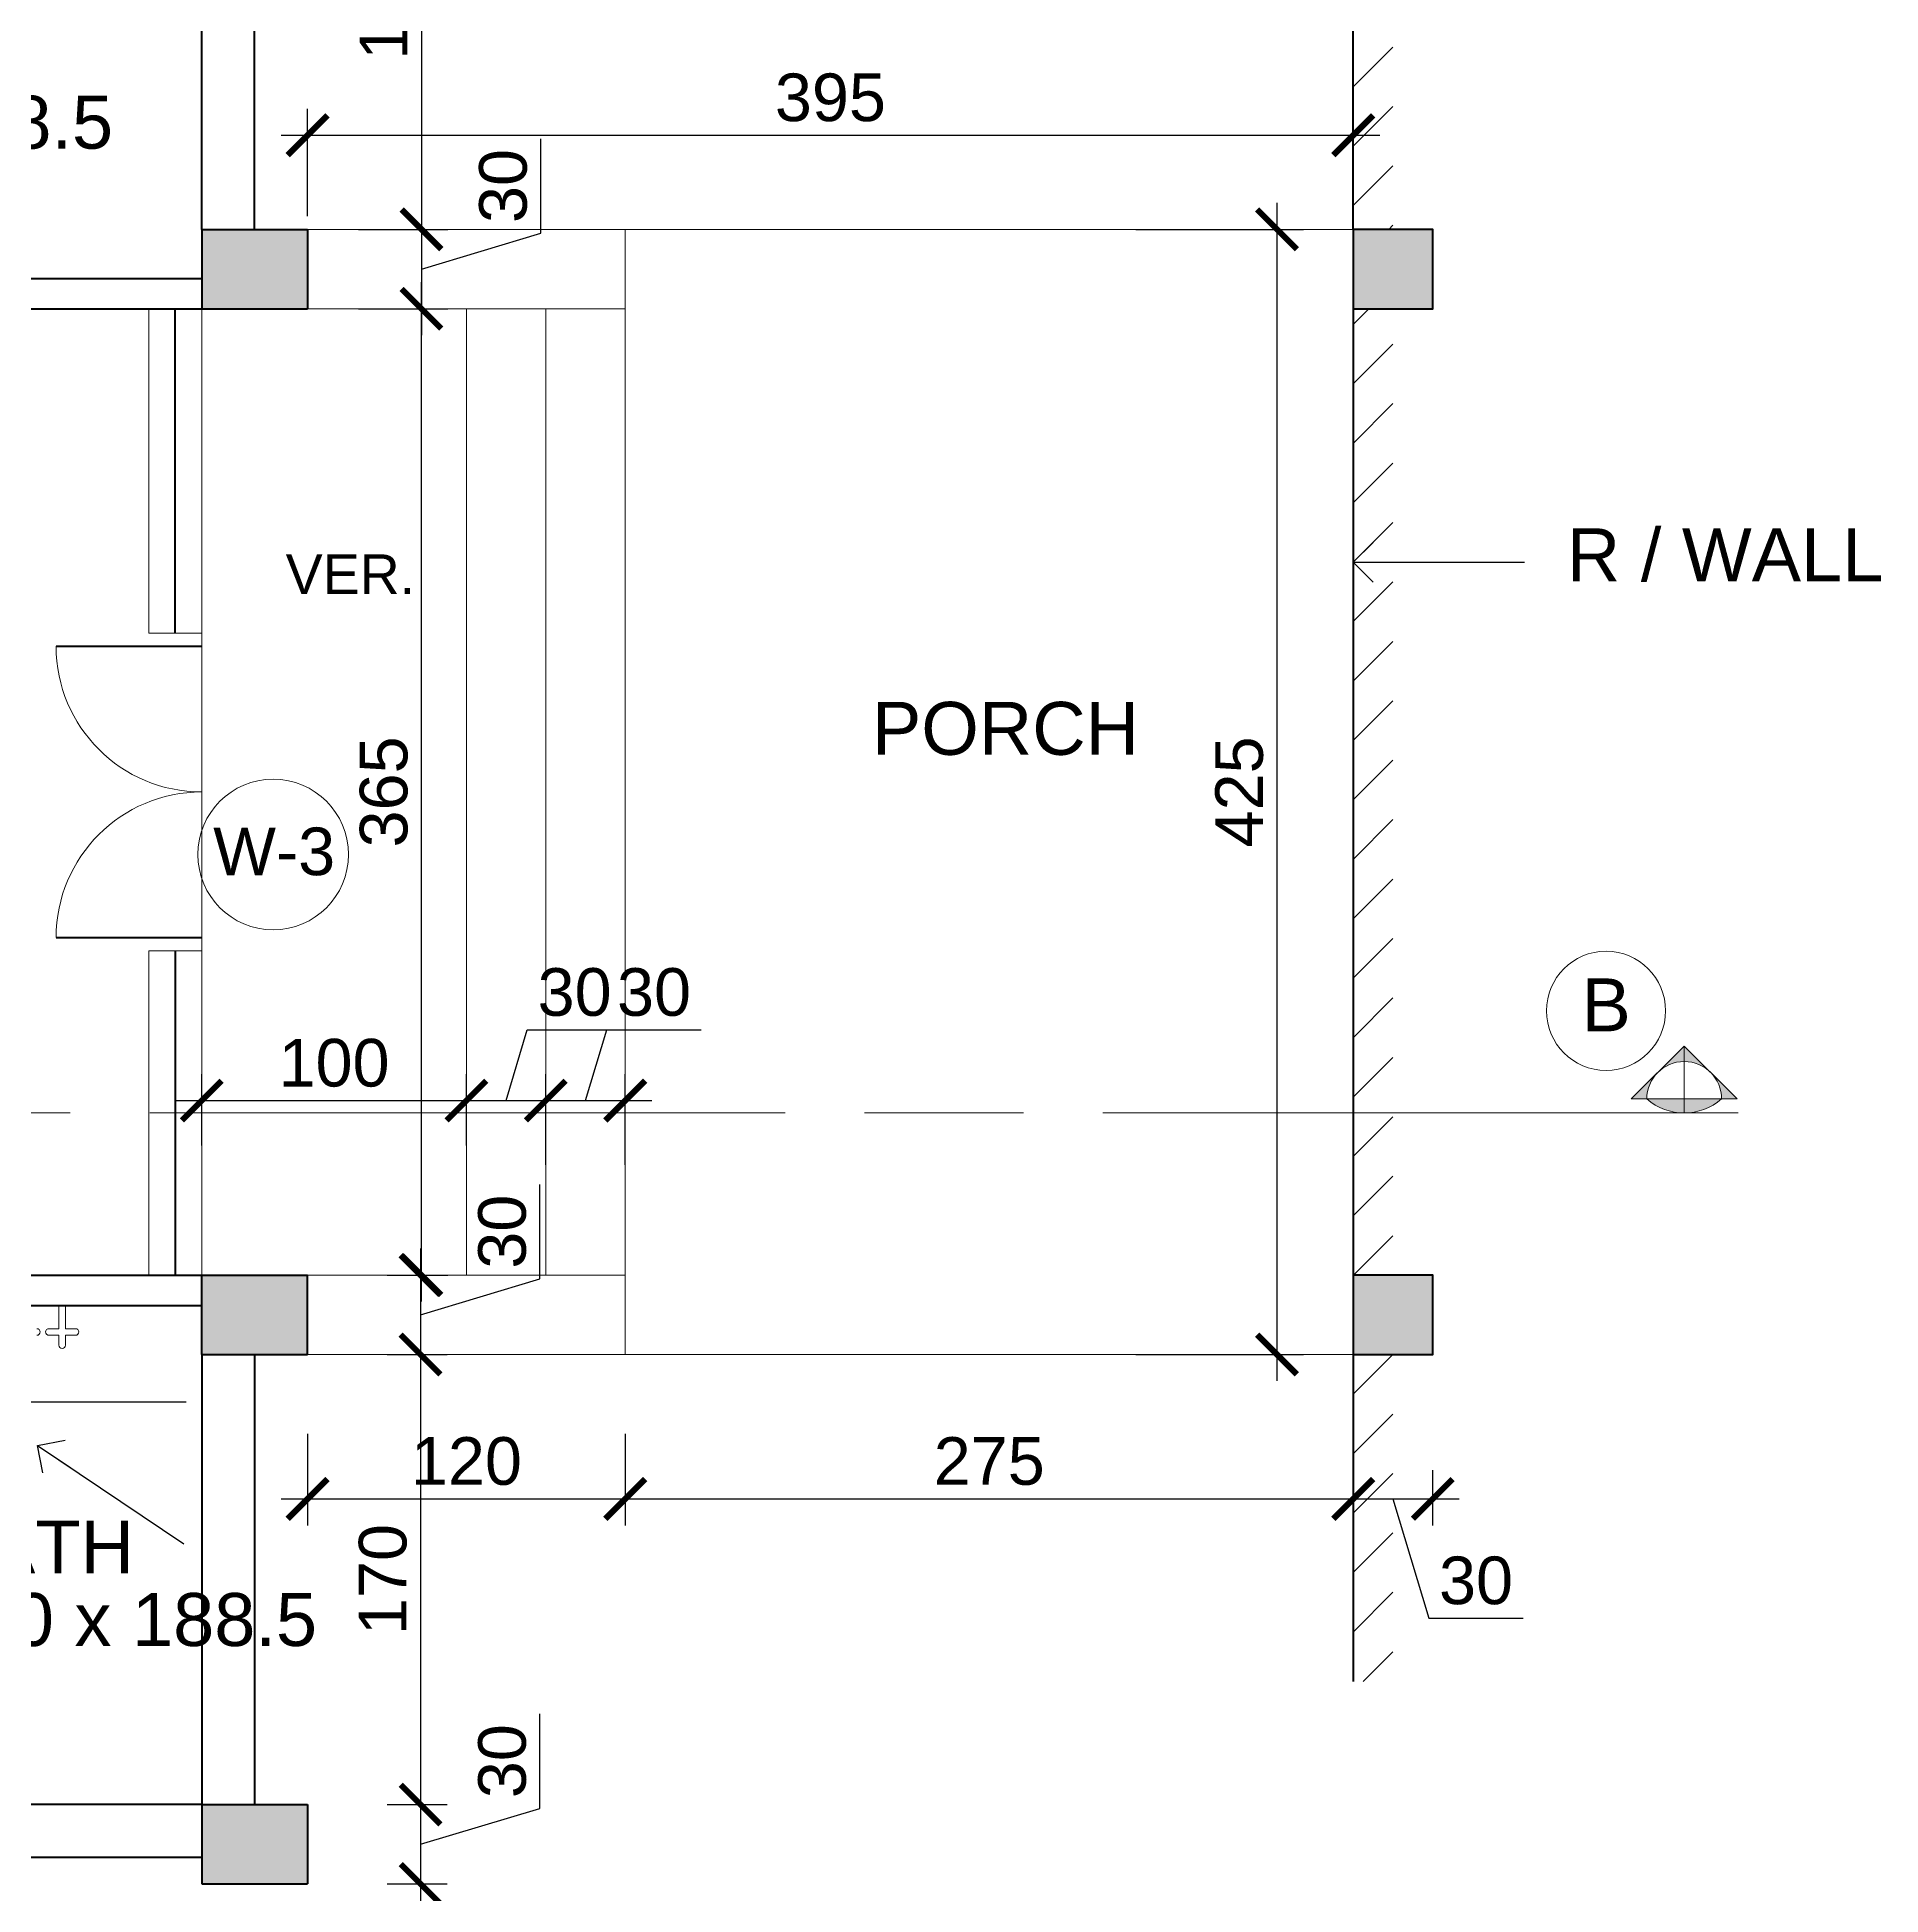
# Model space of a CAD drawing. Header units: millimetres. Extents: x -43527 to -16485, y 19062 to 36467.
# Drawn here: x -28907 to -28210, y 32915 to 33617 of the extents above; entities that cross this region are included whole.
import ezdxf

# ---------------------------------------------------------------- set-up
doc = ezdxf.new("R2010")
doc.units = ezdxf.units.MM
doc.header["$LTSCALE"] = 10
doc.header["$PDMODE"] = 35
doc.linetypes.add('ACAD_ISO08W100', pattern=[36, 24, -3, 6, -3])
for name, color, linetype, lineweight in [('DIM', 220, 'Continuous', 25), ('door', 30, 'Continuous', 15), ('elevation', 2, 'Continuous', 20), ('SEC.', 140, 'Continuous', 40), ('SEC.  LINE', 20, 'ACAD_ISO08W100', 13), ('TEXT', 6, 'Continuous', 25), ('THI.', 5, 'Continuous', 60), ('THIN', 241, 'Continuous', 5), ('WALL', 4, 'Continuous', 40)]:
    doc.layers.add(name, color=color, linetype=linetype, lineweight=lineweight)
doc.styles.get("Standard").update_dxf_attribs({"font": 'arial.ttf', "height": 18})
doc.dimstyles.new('ISO-25', dxfattribs={"dimtxt": 2.5, "dimasz": 15, "dimexe": 10, "dimexo": 30, "dimgap": 5, "dimtad": 1, "dimdsep": 46, "dimtxsty": 'Standard', "dimblk": 'ARCHTICK', "dimcen": 2.5, "dimdle": 10, "dimadec": 1, "dimazin": 0, "dimtfac": 1, "dimtmove": 0, "dimatfit": 3, "dimldrblk": 'OPEN90', "dimfxl": 1, "dimarcsym": 0})

# ---------------------------------------------------------------- blocks, each defined once
blk = doc.blocks.new('_ArchTick')
at = {"color": 0, "linetype": 'ByBlock', "const_width": 0.15}
blk.add_lwpolyline([(-0.5, -0.5), (0.5, 0.5)], dxfattribs=at)
blk = doc.blocks.new('*D294')
at = {"layer": 'Defpoints', "color": 0, "transparency": 16777216}
for p in [(-28804.43, 33514.59), (-28761.4, 33514.59), (-28804.43, 33149.59)]:
    blk.add_point(p, dxfattribs=at)
at = {"layer": 'DIM', "color": 0, "lineweight": -2, "transparency": 16777216}
for p, q in [((-28761.4, 33139.59), (-28761.4, 33524.59)), ((-28774.43, 33514.59), (-28751.4, 33514.59)), ((-28774.43, 33149.59), (-28751.4, 33149.59))]:
    blk.add_line(p, q, dxfattribs=at)
at = {"layer": 'DIM', "color": 0, "lineweight": -2, "transparency": 16777216, "xscale": 15, "yscale": 15, "zscale": 15}
for p, rotation in [((-28761.4, 33514.59), 90), ((-28761.4, 33149.59), 270)]:
    blk.add_blockref('_ArchTick', p, dxfattribs=dict(at, rotation=rotation))
at = {"layer": 'DIM', "color": 0, "transparency": 16777216, "insert": (-28775.6, 33332.09), "char_height": 18, "attachment_point": 5, "rotation": 90}
blk.add_mtext('365', dxfattribs=at)
blk = doc.blocks.new('_Open90')
at = {"color": 0, "linetype": 'ByBlock', "lineweight": -2}
for p, q in [((-0.5, 0.5), (0, 0)), ((0, 0), (-1, 0)), ((0, 0), (-0.5, -0.5))]:
    blk.add_line(p, q, dxfattribs=at)
blk = doc.blocks.new('*D273')
at = {"layer": 'Defpoints', "color": 0, "transparency": 16777216}
for p in [(-28521.54, 33544.59), (-28521.54, 33119.59), (-28438.25, 33119.59)]:
    blk.add_point(p, dxfattribs=at)
at = {"layer": 'DIM', "color": 0, "lineweight": -2, "transparency": 16777216}
for p, q in [((-28438.25, 33554.59), (-28438.25, 33109.59)), ((-28491.54, 33544.59), (-28428.25, 33544.59)), ((-28491.54, 33119.59), (-28428.25, 33119.59))]:
    blk.add_line(p, q, dxfattribs=at)
at = {"layer": 'DIM', "color": 0, "lineweight": -2, "transparency": 16777216, "xscale": 15, "yscale": 15, "zscale": 15}
for p, rotation in [((-28438.25, 33544.59), 90), ((-28438.25, 33119.59), 270)]:
    blk.add_blockref('_ArchTick', p, dxfattribs=dict(at, rotation=rotation))
at = {"layer": 'DIM', "color": 0, "transparency": 16777216, "insert": (-28452.44, 33332.09), "char_height": 18, "attachment_point": 5, "rotation": 90}
blk.add_mtext('425', dxfattribs=at)
blk = doc.blocks.new('*D284')
at = {"layer": 'Defpoints', "color": 0, "transparency": 16777216}
for p in [(-29094.43, 32921.35), (-28844.43, 32911.35), (-29094.43, 32868.95)]:
    blk.add_point(p, dxfattribs=at)
at = {"layer": 'TEXT', "color": 0, "lineweight": -2, "transparency": 16777216}
for p, q in [((-29094.43, 32891.35), (-29094.43, 32858.95)), ((-28844.43, 32881.35), (-28844.43, 32858.95)), ((-28834.43, 32868.95), (-29104.43, 32868.95))]:
    blk.add_line(p, q, dxfattribs=at)
at = {"layer": 'TEXT', "color": 0, "lineweight": -2, "transparency": 16777216, "xscale": 15, "yscale": 15, "zscale": 15, "rotation": 180}
blk.add_blockref('_ArchTick', (-29094.43, 32868.95), dxfattribs=at)
at = {"layer": 'TEXT', "color": 0, "lineweight": -2, "transparency": 16777216, "xscale": 15, "yscale": 15, "zscale": 15}
blk.add_blockref('_ArchTick', (-28844.43, 32868.95), dxfattribs=at)
at = {"layer": 'TEXT', "color": 0, "transparency": 16777216, "insert": (-28969.43, 32883.14), "char_height": 18, "attachment_point": 5}
blk.add_mtext('250', dxfattribs=at)
blk = doc.blocks.new('*D288')
at = {"layer": 'Defpoints', "color": 0, "transparency": 16777216}
for p in [(-28804.43, 33149.59), (-28804.43, 33119.59), (-28761.76, 33119.59)]:
    blk.add_point(p, dxfattribs=at)
at = {"layer": 'TEXT', "color": 0, "lineweight": -2, "transparency": 16777216}
for p, q in [((-28716.67, 33148.11), (-28716.67, 33183.82)), ((-28761.76, 33159.59), (-28761.76, 33109.59)), ((-28774.43, 33149.59), (-28751.76, 33149.59)), ((-28761.76, 33134.59), (-28716.67, 33148.11)), ((-28774.43, 33119.59), (-28751.76, 33119.59))]:
    blk.add_line(p, q, dxfattribs=at)
at = {"layer": 'TEXT', "color": 0, "lineweight": -2, "transparency": 16777216, "xscale": 15, "yscale": 15, "zscale": 15}
for p, rotation in [((-28761.76, 33149.59), 90), ((-28761.76, 33119.59), 270)]:
    blk.add_blockref('_ArchTick', p, dxfattribs=dict(at, rotation=rotation))
at = {"layer": 'TEXT', "color": 0, "transparency": 16777216, "insert": (-28730.86, 33165.97), "char_height": 18, "attachment_point": 5, "rotation": 90}
blk.add_mtext('30', dxfattribs=at)
blk = doc.blocks.new('*D287')
at = {"layer": 'Defpoints', "color": 0, "transparency": 16777216}
for p in [(-28804.43, 33119.59), (-28804.43, 32949.59), (-28761.76, 32949.59)]:
    blk.add_point(p, dxfattribs=at)
at = {"layer": 'TEXT', "color": 0, "lineweight": -2, "transparency": 16777216}
for p, q in [((-28761.76, 33129.59), (-28761.76, 32939.59)), ((-28774.43, 33119.59), (-28751.76, 33119.59)), ((-28774.43, 32949.59), (-28751.76, 32949.59))]:
    blk.add_line(p, q, dxfattribs=at)
at = {"layer": 'TEXT', "color": 0, "lineweight": -2, "transparency": 16777216, "xscale": 15, "yscale": 15, "zscale": 15}
for p, rotation in [((-28761.76, 33119.59), 90), ((-28761.76, 32949.59), 270)]:
    blk.add_blockref('_ArchTick', p, dxfattribs=dict(at, rotation=rotation))
at = {"layer": 'TEXT', "color": 0, "transparency": 16777216, "insert": (-28775.95, 33034.59), "char_height": 18, "attachment_point": 5, "rotation": 90}
blk.add_mtext('170', dxfattribs=at)
blk = doc.blocks.new('*D286')
at = {"layer": 'Defpoints', "color": 0, "transparency": 16777216}
for p in [(-28804.43, 32949.59), (-28804.43, 32919.59), (-28761.76, 32919.59)]:
    blk.add_point(p, dxfattribs=at)
at = {"layer": 'TEXT', "color": 0, "lineweight": -2, "transparency": 16777216}
for p, q in [((-28716.67, 32948.11), (-28716.67, 32983.82)), ((-28761.76, 32959.59), (-28761.76, 32909.59)), ((-28774.43, 32949.59), (-28751.76, 32949.59)), ((-28761.76, 32934.59), (-28716.67, 32948.11)), ((-28774.43, 32919.59), (-28751.76, 32919.59))]:
    blk.add_line(p, q, dxfattribs=at)
at = {"layer": 'TEXT', "color": 0, "lineweight": -2, "transparency": 16777216, "xscale": 15, "yscale": 15, "zscale": 15}
for p, rotation in [((-28761.76, 32949.59), 90), ((-28761.76, 32919.59), 270)]:
    blk.add_blockref('_ArchTick', p, dxfattribs=dict(at, rotation=rotation))
at = {"layer": 'TEXT', "color": 0, "transparency": 16777216, "insert": (-28730.86, 32965.97), "char_height": 18, "attachment_point": 5, "rotation": 90}
blk.add_mtext('30', dxfattribs=at)
blk = doc.blocks.new('*D277')
at = {"layer": 'Defpoints', "color": 0, "transparency": 16777216}
for p in [(-28744.43, 33215.49), (-28844.43, 33168.59), (-28744.43, 33168.59)]:
    blk.add_point(p, dxfattribs=at)
at = {"layer": 'TEXT', "color": 0, "lineweight": -2, "transparency": 16777216}
for p, q in [((-28844.43, 33198.59), (-28844.43, 33225.49)), ((-28744.43, 33198.59), (-28744.43, 33225.49)), ((-28854.43, 33215.49), (-28734.43, 33215.49))]:
    blk.add_line(p, q, dxfattribs=at)
at = {"layer": 'TEXT', "color": 0, "lineweight": -2, "transparency": 16777216, "xscale": 15, "yscale": 15, "zscale": 15, "rotation": 180}
blk.add_blockref('_ArchTick', (-28844.43, 33215.49), dxfattribs=at)
at = {"layer": 'TEXT', "color": 0, "lineweight": -2, "transparency": 16777216, "xscale": 15, "yscale": 15, "zscale": 15}
blk.add_blockref('_ArchTick', (-28744.43, 33215.49), dxfattribs=at)
at = {"layer": 'TEXT', "color": 0, "transparency": 16777216, "insert": (-28794.43, 33229.68), "char_height": 18, "attachment_point": 5}
blk.add_mtext('100', dxfattribs=at)
blk = doc.blocks.new('*D276')
at = {"layer": 'Defpoints', "color": 0, "transparency": 16777216}
for p in [(-28714.43, 33215.49), (-28744.43, 33168.59), (-28714.43, 33161.27)]:
    blk.add_point(p, dxfattribs=at)
at = {"layer": 'TEXT', "color": 0, "lineweight": -2, "transparency": 16777216}
for p, q in [((-28729.43, 33215.49), (-28721.42, 33242.19)), ((-28721.42, 33242.19), (-28685.71, 33242.19)), ((-28744.43, 33198.59), (-28744.43, 33225.49)), ((-28714.43, 33191.27), (-28714.43, 33225.49)), ((-28754.43, 33215.49), (-28704.43, 33215.49))]:
    blk.add_line(p, q, dxfattribs=at)
at = {"layer": 'TEXT', "color": 0, "lineweight": -2, "transparency": 16777216, "xscale": 15, "yscale": 15, "zscale": 15, "rotation": 180}
blk.add_blockref('_ArchTick', (-28744.43, 33215.49), dxfattribs=at)
at = {"layer": 'TEXT', "color": 0, "lineweight": -2, "transparency": 16777216, "xscale": 15, "yscale": 15, "zscale": 15}
blk.add_blockref('_ArchTick', (-28714.43, 33215.49), dxfattribs=at)
at = {"layer": 'TEXT', "color": 0, "transparency": 16777216, "insert": (-28703.56, 33256.39), "char_height": 18, "attachment_point": 5}
blk.add_mtext('30', dxfattribs=at)
blk = doc.blocks.new('*D275')
at = {"layer": 'Defpoints', "color": 0, "transparency": 16777216}
for p in [(-28684.43, 33215.49), (-28714.43, 33161.27), (-28684.43, 33161.27)]:
    blk.add_point(p, dxfattribs=at)
at = {"layer": 'TEXT', "color": 0, "lineweight": -2, "transparency": 16777216}
for p, q in [((-28699.43, 33215.49), (-28691.42, 33242.19)), ((-28691.42, 33242.19), (-28655.71, 33242.19)), ((-28714.43, 33191.27), (-28714.43, 33225.49)), ((-28684.43, 33191.27), (-28684.43, 33225.49)), ((-28724.43, 33215.49), (-28674.43, 33215.49))]:
    blk.add_line(p, q, dxfattribs=at)
at = {"layer": 'TEXT', "color": 0, "lineweight": -2, "transparency": 16777216, "xscale": 15, "yscale": 15, "zscale": 15, "rotation": 180}
blk.add_blockref('_ArchTick', (-28714.43, 33215.49), dxfattribs=at)
at = {"layer": 'TEXT', "color": 0, "lineweight": -2, "transparency": 16777216, "xscale": 15, "yscale": 15, "zscale": 15}
blk.add_blockref('_ArchTick', (-28684.43, 33215.49), dxfattribs=at)
at = {"layer": 'TEXT', "color": 0, "transparency": 16777216, "insert": (-28673.56, 33256.39), "char_height": 18, "attachment_point": 5}
blk.add_mtext('30', dxfattribs=at)
blk = doc.blocks.new('*D274')
at = {"layer": 'Defpoints', "color": 0, "transparency": 16777216}
for p in [(-28804.43, 33119.59), (-28684.43, 33119.59), (-28684.43, 33065.04)]:
    blk.add_point(p, dxfattribs=at)
at = {"layer": 'TEXT', "color": 0, "lineweight": -2, "transparency": 16777216}
for p, q in [((-28804.43, 33089.59), (-28804.43, 33055.04)), ((-28684.43, 33089.59), (-28684.43, 33055.04)), ((-28814.43, 33065.04), (-28674.43, 33065.04))]:
    blk.add_line(p, q, dxfattribs=at)
at = {"layer": 'TEXT', "color": 0, "lineweight": -2, "transparency": 16777216, "xscale": 15, "yscale": 15, "zscale": 15, "rotation": 180}
blk.add_blockref('_ArchTick', (-28804.43, 33065.04), dxfattribs=at)
at = {"layer": 'TEXT', "color": 0, "lineweight": -2, "transparency": 16777216, "xscale": 15, "yscale": 15, "zscale": 15}
blk.add_blockref('_ArchTick', (-28684.43, 33065.04), dxfattribs=at)
at = {"layer": 'TEXT', "color": 0, "transparency": 16777216, "insert": (-28744.43, 33079.23), "char_height": 18, "attachment_point": 5}
blk.add_mtext('120', dxfattribs=at)
blk = doc.blocks.new('*D289')
at = {"layer": 'Defpoints', "color": 0, "transparency": 16777216}
for p in [(-28815.18, 33714.59), (-28815.18, 33544.59), (-28761.4, 33544.59)]:
    blk.add_point(p, dxfattribs=at)
at = {"layer": 'TEXT', "color": 0, "lineweight": -2, "transparency": 16777216}
for p, q in [((-28761.4, 33724.59), (-28761.4, 33534.59)), ((-28785.18, 33714.59), (-28751.4, 33714.59)), ((-28785.18, 33544.59), (-28751.4, 33544.59))]:
    blk.add_line(p, q, dxfattribs=at)
at = {"layer": 'TEXT', "color": 0, "lineweight": -2, "transparency": 16777216, "xscale": 15, "yscale": 15, "zscale": 15}
for p, rotation in [((-28761.4, 33714.59), 90), ((-28761.4, 33544.59), 270)]:
    blk.add_blockref('_ArchTick', p, dxfattribs=dict(at, rotation=rotation))
at = {"layer": 'TEXT', "color": 0, "transparency": 16777216, "insert": (-28775.59, 33629.59), "char_height": 18, "attachment_point": 5, "rotation": 90}
blk.add_mtext('170', dxfattribs=at)
blk = doc.blocks.new('*D278')
at = {"layer": 'Defpoints', "color": 0, "transparency": 16777216}
for p in [(-28815.18, 33544.59), (-28815.18, 33514.59), (-28761.4, 33514.59)]:
    blk.add_point(p, dxfattribs=at)
at = {"layer": 'TEXT', "color": 0, "lineweight": -2, "transparency": 16777216}
for p, q in [((-28716.31, 33543.11), (-28716.31, 33578.82)), ((-28761.4, 33554.59), (-28761.4, 33504.59)), ((-28785.18, 33544.59), (-28751.4, 33544.59)), ((-28761.4, 33529.59), (-28716.31, 33543.11)), ((-28785.18, 33514.59), (-28751.4, 33514.59))]:
    blk.add_line(p, q, dxfattribs=at)
at = {"layer": 'TEXT', "color": 0, "lineweight": -2, "transparency": 16777216, "xscale": 15, "yscale": 15, "zscale": 15}
for p, rotation in [((-28761.4, 33544.59), 90), ((-28761.4, 33514.59), 270)]:
    blk.add_blockref('_ArchTick', p, dxfattribs=dict(at, rotation=rotation))
at = {"layer": 'TEXT', "color": 0, "transparency": 16777216, "insert": (-28730.51, 33560.97), "char_height": 18, "attachment_point": 5, "rotation": 90}
blk.add_mtext('30', dxfattribs=at)
blk = doc.blocks.new('*D272')
at = {"layer": 'Defpoints', "color": 0, "transparency": 16777216}
for p in [(-28409.43, 33580.15), (-28804.43, 33519.6), (-28409.43, 33519.6)]:
    blk.add_point(p, dxfattribs=at)
at = {"layer": 'TEXT', "color": 0, "lineweight": -2, "transparency": 16777216}
for p, q in [((-28804.43, 33549.6), (-28804.43, 33590.15)), ((-28409.43, 33549.6), (-28409.43, 33590.15)), ((-28814.43, 33580.15), (-28399.43, 33580.15))]:
    blk.add_line(p, q, dxfattribs=at)
at = {"layer": 'TEXT', "color": 0, "lineweight": -2, "transparency": 16777216, "xscale": 15, "yscale": 15, "zscale": 15, "rotation": 180}
blk.add_blockref('_ArchTick', (-28804.43, 33580.15), dxfattribs=at)
at = {"layer": 'TEXT', "color": 0, "lineweight": -2, "transparency": 16777216, "xscale": 15, "yscale": 15, "zscale": 15}
blk.add_blockref('_ArchTick', (-28409.43, 33580.15), dxfattribs=at)
at = {"layer": 'TEXT', "color": 0, "transparency": 16777216, "insert": (-28606.93, 33594.34), "char_height": 18, "attachment_point": 5}
blk.add_mtext('395', dxfattribs=at)
blk = doc.blocks.new('*D347')
at = {"layer": 'Defpoints', "color": 0, "transparency": 16777216}
for p in [(-28684.43, 33089.59), (-28409.43, 33089.59), (-28409.43, 33065.04)]:
    blk.add_point(p, dxfattribs=at)
at = {"layer": 'TEXT', "color": 0, "lineweight": -2, "transparency": 16777216}
for p, q in [((-28694.43, 33065.04), (-28399.43, 33065.04)), ((-28684.43, 33059.59), (-28684.43, 33055.04)), ((-28409.43, 33059.59), (-28409.43, 33055.04))]:
    blk.add_line(p, q, dxfattribs=at)
at = {"layer": 'TEXT', "color": 0, "lineweight": -2, "transparency": 16777216, "xscale": 15, "yscale": 15, "zscale": 15, "rotation": 180}
blk.add_blockref('_ArchTick', (-28684.43, 33065.04), dxfattribs=at)
at = {"layer": 'TEXT', "color": 0, "lineweight": -2, "transparency": 16777216, "xscale": 15, "yscale": 15, "zscale": 15}
blk.add_blockref('_ArchTick', (-28409.43, 33065.04), dxfattribs=at)
at = {"layer": 'TEXT', "color": 0, "transparency": 16777216, "insert": (-28546.93, 33079.23), "char_height": 18, "attachment_point": 5}
blk.add_mtext('275', dxfattribs=at)
blk = doc.blocks.new('*D348')
at = {"layer": 'Defpoints', "color": 0, "transparency": 16777216}
for p in [(-28409.43, 33105.88), (-28379.43, 33105.88), (-28379.43, 33065.04)]:
    blk.add_point(p, dxfattribs=at)
at = {"layer": 'TEXT', "color": 0, "lineweight": -2, "transparency": 16777216}
for p, q in [((-28409.43, 33075.88), (-28409.43, 33055.04)), ((-28379.43, 33075.88), (-28379.43, 33055.04)), ((-28419.43, 33065.04), (-28369.43, 33065.04)), ((-28394.43, 33065.04), (-28380.9, 33019.95)), ((-28380.9, 33019.95), (-28345.19, 33019.95))]:
    blk.add_line(p, q, dxfattribs=at)
at = {"layer": 'TEXT', "color": 0, "lineweight": -2, "transparency": 16777216, "xscale": 15, "yscale": 15, "zscale": 15, "rotation": 180}
blk.add_blockref('_ArchTick', (-28409.43, 33065.04), dxfattribs=at)
at = {"layer": 'TEXT', "color": 0, "lineweight": -2, "transparency": 16777216, "xscale": 15, "yscale": 15, "zscale": 15}
blk.add_blockref('_ArchTick', (-28379.43, 33065.04), dxfattribs=at)
at = {"layer": 'TEXT', "color": 0, "transparency": 16777216, "insert": (-28363.05, 33034.14), "char_height": 18, "attachment_point": 5}
blk.add_mtext('30', dxfattribs=at)

msp = doc.modelspace()

# ---------------------------------------------------------------- hatches: boundary and pattern name
at = {"layer": 'elevation'}
h = msp.add_hatch(dxfattribs=at)
h.set_pattern_fill('LINE', color=256, scale=5, angle=45, style=0)
h.set_pattern_definition([(45, (-8317.14, 13189.803), (-11.22532, 11.22532), [])])
h.paths.add_polyline_path([(-28394.429, 33662.774), (-28409.429, 33662.774), (-28409.429, 33544.587), (-28394.429, 33544.587)])
h.paths.add_polyline_path([(-28394.429, 33514.587), (-28409.429, 33514.587), (-28409.429, 33210.837), (-28394.429, 33210.837)])
h.paths.add_polyline_path([(-28394.429, 33119.587), (-28409.429, 33119.587), (-28409.429, 32996.075), (-28394.429, 32996.075)])
h.paths.add_polyline_path([(-28394.429, 33210.837), (-28409.429, 33210.837), (-28409.429, 33149.587), (-28394.429, 33149.587)])
h = msp.add_hatch(color=256, dxfattribs=at)
h.paths.add_polyline_path([(-28284.413, 33236.107), (-28274.413, 33226.107, 0.1989124), (-28284.413, 33230.249)])
h.paths.add_polyline_path([(-28284.413, 33236.107), (-28284.413, 33230.249, 0.1989124), (-28294.413, 33226.107)])
h.paths.add_polyline_path([(-28274.413, 33226.107), (-28264.413, 33216.107), (-28270.271, 33216.107, 0.1989124)])
h.paths.add_polyline_path([(-28284.413, 33216.107), (-28270.271, 33216.107, -0.1802715), (-28284.413, 33210.837)])
h.paths.add_polyline_path([(-28298.556, 33216.107), (-28284.413, 33216.107), (-28284.413, 33210.837, -0.1802715)])
h.paths.add_polyline_path([(-28294.413, 33226.107, 0.1989124), (-28298.556, 33216.107), (-28304.413, 33216.107)])
at = {"layer": 'THIN'}
h = msp.add_hatch(color=256, dxfattribs=at)
h.paths.add_polyline_path([(-31064.429, 34019.587), (-31094.429, 34019.587), (-31094.429, 33979.587), (-31064.429, 33979.587)])
h.paths.add_polyline_path([(-30734.429, 34019.587), (-30764.429, 34019.587), (-30764.429, 33979.587), (-30734.429, 33979.587)])
h.paths.add_polyline_path([(-30404.429, 34019.587), (-30434.429, 34019.587), (-30434.429, 33979.587), (-30404.429, 33979.587)])
h.paths.add_polyline_path([(-30074.429, 34019.587), (-30104.429, 34019.587), (-30104.429, 33979.587), (-30074.429, 33979.587)])
h.paths.add_polyline_path([(-29744.429, 34019.587), (-29774.429, 34019.587), (-29774.429, 33979.587), (-29744.429, 33979.587)])
h.paths.add_polyline_path([(-29414.429, 34019.587), (-29444.429, 34019.587), (-29444.429, 33979.587), (-29414.429, 33979.587)])
h.paths.add_polyline_path([(-29084.429, 34019.587), (-29114.429, 34019.587), (-29114.429, 33979.587), (-29084.429, 33979.587)])
h.paths.add_polyline_path([(-28804.429, 33744.587), (-28844.429, 33744.587), (-28844.429, 33714.587), (-28804.429, 33714.587)])
h.paths.add_polyline_path([(-28804.429, 33544.587), (-28844.429, 33544.587), (-28844.429, 33514.587), (-28804.429, 33514.587)])
h.paths.add_polyline_path([(-29084.429, 33554.587), (-29114.429, 33554.587), (-29114.429, 33514.587), (-29084.429, 33514.587)])
h.paths.add_polyline_path([(-29414.429, 33554.587), (-29444.429, 33554.587), (-29444.429, 33514.587), (-29414.429, 33514.587)])
h.paths.add_polyline_path([(-29744.429, 33554.587), (-29774.429, 33554.587), (-29774.429, 33514.587), (-29744.429, 33514.587)])
h.paths.add_polyline_path([(-30074.429, 33554.587), (-30104.429, 33554.587), (-30104.429, 33514.587), (-30074.429, 33514.587)])
h.paths.add_polyline_path([(-30404.429, 33554.587), (-30434.429, 33554.587), (-30434.429, 33514.587), (-30404.429, 33514.587)])
h.paths.add_polyline_path([(-30734.429, 33554.587), (-30764.429, 33554.587), (-30764.429, 33514.587), (-30734.429, 33514.587)])
h.paths.add_polyline_path([(-31064.429, 33554.587), (-31094.429, 33554.587), (-31094.429, 33514.587), (-31064.429, 33514.587)])
h.paths.add_polyline_path([(-31064.429, 33149.587), (-31094.429, 33149.587), (-31094.429, 33109.587), (-31064.429, 33109.587)])
h.paths.add_polyline_path([(-30734.429, 33149.587), (-30764.429, 33149.587), (-30764.429, 33109.587), (-30734.429, 33109.587)])
h.paths.add_polyline_path([(-30404.429, 33149.587), (-30434.429, 33149.587), (-30434.429, 33109.587), (-30404.429, 33109.587)])
h.paths.add_polyline_path([(-30074.429, 33149.587), (-30104.429, 33149.587), (-30104.429, 33109.587), (-30074.429, 33109.587)])
h.paths.add_polyline_path([(-29744.429, 33149.587), (-29774.429, 33149.587), (-29774.429, 33109.587), (-29744.429, 33109.587)])
h.paths.add_polyline_path([(-29414.429, 33134.587, 1), (-29444.429, 33134.587, 1)])
h.paths.add_polyline_path([(-29084.429, 33149.587), (-29114.429, 33149.587), (-29114.429, 33109.587), (-29084.429, 33109.587)])
h.paths.add_polyline_path([(-28804.429, 33149.587), (-28844.429, 33149.587), (-28844.429, 33119.587), (-28804.429, 33119.587)])
h.paths.add_polyline_path([(-28804.429, 32949.587), (-28844.429, 32949.587), (-28844.429, 32919.587), (-28804.429, 32919.587)])
h.paths.add_polyline_path([(-29074.429, 32834.587), (-29114.429, 32834.587), (-29114.429, 32804.587), (-29074.429, 32804.587)])
h.paths.add_polyline_path([(-29414.429, 32834.587), (-29454.429, 32834.587), (-29454.429, 32804.587), (-29414.429, 32804.587)])
h.paths.add_polyline_path([(-29744.429, 32834.587), (-29784.429, 32834.587), (-29784.429, 32804.587), (-29744.429, 32804.587)])
h.paths.add_polyline_path([(-29744.429, 32384.587), (-29784.429, 32384.587), (-29784.429, 32354.587), (-29744.429, 32354.587)])
h.paths.add_polyline_path([(-29414.429, 32384.587), (-29454.429, 32384.587), (-29454.429, 32354.587), (-29414.429, 32354.587)])
h.paths.add_polyline_path([(-29074.429, 32384.587), (-29114.429, 32384.587), (-29114.429, 32354.587), (-29074.429, 32354.587)])
h = msp.add_hatch(color=256, dxfattribs=at)
h.paths.add_polyline_path([(-28409.429, 33514.587), (-28379.429, 33514.587), (-28379.429, 33544.587), (-28409.429, 33544.587)])
h.paths.add_polyline_path([(-28409.429, 33119.587), (-28379.429, 33119.587), (-28379.429, 33149.587), (-28409.429, 33149.587)])

# ---------------------------------------------------------------- linework, layer by layer
at = {"layer": 'door'}
for p, q in [((-28844.429, 33392.087), (-28844.429, 33272.087)), ((-28898.374, 33138.087), (-28898.374, 33129.337)), ((-28895.874, 33138.087), (-28895.874, 33129.337)), ((-28898.374, 33129.337), (-28902.124, 33129.337)), ((-28895.874, 33129.337), (-28892.124, 33129.337)), ((-28898.374, 33126.837), (-28902.124, 33126.837)), ((-28898.374, 33123.087), (-28898.374, 33126.837)), ((-28895.874, 33123.087), (-28895.874, 33126.837)), ((-28895.874, 33126.837), (-28892.124, 33126.837))]:
    msp.add_line(p, q, dxfattribs=at)
msp.add_circle((-28817.43, 33308.459), 28.442, dxfattribs=at)
for centre, radius, start, end in [((-28844.429, 33387.087), 55, 180, 270), ((-28844.429, 33277.087), 55, 90, 180), ((-28906.734, 33128.087), 1.25, 270, 90), ((-28902.124, 33128.087), 1.25, 90, 270), ((-28892.124, 33128.087), 1.25, 270, 90), ((-28897.124, 33123.087), 1.25, 180, 0)]:
    msp.add_arc(centre, radius, start, end, dxfattribs=at)
at = {"layer": 'elevation'}
for p, q in [((-28804.429, 33544.587), (-28684.429, 33544.587)), ((-28684.429, 33514.587), (-28684.429, 33544.587)), ((-28684.429, 33544.587), (-28394.429, 33544.587)), ((-28864.429, 33514.587), (-28864.429, 33392.087)), ((-28844.429, 33514.587), (-28844.429, 33392.087)), ((-28684.429, 33514.587), (-28804.429, 33514.587)), ((-28744.429, 33514.587), (-28744.429, 33149.587)), ((-28714.429, 33514.587), (-28714.429, 33149.587)), ((-28684.429, 33514.587), (-28684.429, 33149.587)), ((-28864.429, 33392.087), (-28844.429, 33392.087)), ((-28864.429, 33272.087), (-28864.429, 33149.587)), ((-28864.429, 33272.087), (-28844.429, 33272.087)), ((-28844.429, 33272.087), (-28844.429, 33149.587)), ((-28304.413, 33216.107), (-28284.413, 33236.107)), ((-28264.413, 33216.107), (-28284.413, 33236.107)), ((-28284.413, 33236.107), (-28284.413, 33210.837)), ((-28264.413, 33216.107), (-28304.413, 33216.107)), ((-28684.429, 33149.587), (-28804.429, 33149.587)), ((-28684.429, 33149.587), (-28684.429, 33119.587)), ((-28804.429, 33119.587), (-28684.429, 33119.587)), ((-28684.429, 33119.587), (-28394.429, 33119.587))]:
    msp.add_line(p, q, dxfattribs=at)
msp.add_circle((-28313.937, 33249.398), 22.498, dxfattribs=at)
for centre, radius, start, end in [((-28284.413, 33216.107), 14.142, 0, 180), ((-28284.413, 33232.446), 21.61, 229.123834, 310.876166)]:
    msp.add_arc(centre, radius, start, end, dxfattribs=at)
at = {"layer": 'SEC.'}
for p, q in [((-28409.429, 33544.587), (-28409.429, 33662.774)), ((-28409.429, 33514.587), (-28409.429, 33149.587)), ((-28409.429, 33119.587), (-28409.429, 32996.075))]:
    msp.add_line(p, q, dxfattribs=at)
at = {"layer": 'SEC.  LINE'}
msp.add_line((-28264.051, 33210.837), (-29354.429, 33210.837), dxfattribs=at)
at = {"layer": 'THI.'}
for p, q in [((-28844.429, 33544.587), (-28804.429, 33544.587)), ((-28844.429, 33544.587), (-28844.429, 33514.587)), ((-28804.429, 33544.587), (-28804.429, 33514.587)), ((-28854.429, 33392.087), (-28854.429, 33514.587)), ((-28844.429, 33514.587), (-28804.429, 33514.587)), ((-28854.429, 33272.087), (-28854.429, 33149.587)), ((-28844.429, 33119.587), (-28844.429, 33149.587)), ((-28844.429, 33149.587), (-28804.429, 33149.587)), ((-28804.429, 33119.587), (-28804.429, 33149.587)), ((-28844.429, 33119.587), (-28804.429, 33119.587)), ((-28844.429, 32949.587), (-28804.429, 32949.587)), ((-28844.429, 32949.587), (-28844.429, 32919.587)), ((-28804.429, 32949.587), (-28804.429, 32919.587)), ((-28844.429, 32919.587), (-28804.429, 32919.587))]:
    msp.add_line(p, q, dxfattribs=at)
for points in [[(-28409.429, 33514.587), (-28379.429, 33514.587), (-28379.429, 33544.587), (-28409.429, 33544.587)], [(-28409.429, 33119.587), (-28379.429, 33119.587), (-28379.429, 33149.587), (-28409.429, 33149.587)]]:
    msp.add_lwpolyline(points, close=True, dxfattribs=at)
at = {"layer": 'WALL'}
for p, q in [((-28844.429, 33544.587), (-28844.429, 33714.587)), ((-28824.429, 33544.587), (-28824.429, 33714.587)), ((-29084.429, 33526.087), (-28844.429, 33526.087)), ((-29084.429, 33514.587), (-28844.429, 33514.587)), ((-28899.429, 33387.087), (-28844.429, 33387.087)), ((-28899.429, 33277.087), (-28844.429, 33277.087)), ((-29084.429, 33149.587), (-28844.429, 33149.587)), ((-28964.429, 33138.087), (-28844.429, 33138.087)), ((-28844.429, 33119.587), (-28844.429, 32949.587)), ((-28824.429, 33119.587), (-28824.429, 32949.587)), ((-28844.429, 32949.587), (-28924.429, 32949.587)), ((-28844.429, 32929.587), (-28924.429, 32929.587))]:
    msp.add_line(p, q, dxfattribs=at)

# ---------------------------------------------------------------- texts
at = {"layer": 'elevation'}
msp.add_text('W-3', height=18, dxfattribs=at).set_placement((-28840.1, 33300.643))
at = {"layer": 'TEXT'}
for s, height, p in [('258.5 x 188.5', 20, (-29047.2, 33575.069)), ('R / WALL', 20, (-28328.737, 33411.649)), ('VER.', 15, (-28812.706, 33406.825)), ('PORCH', 20, (-28591.236, 33346.101)), ('B', 20, (-28323.209, 33241.661)), ('BATH', 20, (-28944.522, 33036.872)), ('120 x 188.5', 20, (-28946.858, 33009.47))]:
    msp.add_text(s, height=height, dxfattribs=at).set_placement(p)

# ---------------------------------------------------------------- dimensions: what is measured, and where the dimension line sits
at = {"layer": 'DIM'}
dim = msp.add_linear_dim(base=(-28438.245, 33119.587), p1=(-28521.542, 33544.587), p2=(-28521.542, 33119.587), angle=90, dimstyle='ISO-25', dxfattribs=at)
dim.commit()
dim.dimension.update_dxf_attribs({"geometry": '*D273', "text_midpoint": (-28452.436, 33332.087)})
dim = msp.add_linear_dim(base=(-28761.401, 33514.587), p1=(-28804.429, 33149.587), p2=(-28804.429, 33514.587), angle=90, dimstyle='ISO-25', override={"dimtmove": 1}, dxfattribs=at)
dim.commit()
dim.dimension.update_dxf_attribs({"geometry": '*D294', "text_midpoint": (-28775.598, 33332.087)})
at = {"layer": 'TEXT'}
for base, p1, p2, picture, middle in [((-28761.401, 33544.587), (-28815.177, 33714.587), (-28815.177, 33544.587), '*D289', (-28775.592, 33629.587)), ((-28761.401, 33514.587), (-28815.177, 33544.587), (-28815.177, 33514.587), '*D278', (-28730.509, 33548.113)), ((-28761.756, 33119.587), (-28804.429, 33149.587), (-28804.429, 33119.587), '*D288', (-28730.863, 33153.113)), ((-28761.756, 32949.587), (-28804.429, 33119.587), (-28804.429, 32949.587), '*D287', (-28775.946, 33034.587)), ((-28761.756, 32919.587), (-28804.429, 32949.587), (-28804.429, 32919.587), '*D286', (-28730.863, 32953.113))]:
    dim = msp.add_linear_dim(base=base, p1=p1, p2=p2, angle=90, dimstyle='ISO-25', override={"dimtmove": 1}, dxfattribs=at)
    dim.commit()
    dim.dimension.update_dxf_attribs({"geometry": picture, "text_midpoint": middle})
for base, p1, p2, picture, middle in [((-28409.429, 33580.147), (-28804.429, 33519.603), (-28409.429, 33519.603), '*D272', (-28606.929, 33594.344)), ((-28714.429, 33215.492), (-28744.429, 33168.589), (-28714.429, 33161.273), '*D276', (-28716.42, 33256.385)), ((-28684.429, 33215.492), (-28714.429, 33161.273), (-28684.429, 33161.273), '*D275', (-28686.42, 33256.385)), ((-28744.429, 33215.492), (-28844.429, 33168.589), (-28744.429, 33168.589), '*D277', (-28794.429, 33229.683)), ((-28684.429, 33065.036), (-28804.429, 33119.587), (-28684.429, 33119.587), '*D274', (-28744.429, 33079.226)), ((-28379.429, 33065.036), (-28409.429, 33105.88), (-28379.429, 33105.88), '*D348', (-28375.902, 33034.143)), ((-28409.429, 33065.036), (-28684.429, 33089.587), (-28409.429, 33089.587), '*D347', (-28546.929, 33079.226)), ((-29094.429, 32868.951), (-28844.429, 32911.351), (-29094.429, 32921.351), '*D284', (-28969.429, 32883.141))]:
    dim = msp.add_linear_dim(base=base, p1=p1, p2=p2, dimstyle='ISO-25', override={"dimtmove": 1}, dxfattribs=at)
    dim.commit()
    dim.dimension.update_dxf_attribs({"geometry": picture, "text_midpoint": middle})

# ---------------------------------------------------------------- leaders
at = {"layer": 'elevation'}
msp.add_leader([(-28409.429, 33418.863), (-28344.752, 33418.863)], dimstyle='ISO-25', override={"dimgap": 5, "dimtad": 0}, dxfattribs=at)
at = {"layer": 'THIN'}
for points in [[(-28923.436, 33101.648), (-28850.291, 33101.648)], [(-28906.435, 33085.235), (-28851.178, 33048.037)]]:
    msp.add_leader(points, dimstyle='ISO-25', override={"dimgap": 2, "dimtad": 0}, dxfattribs=at)

doc.saveas('drawing.dxf')
